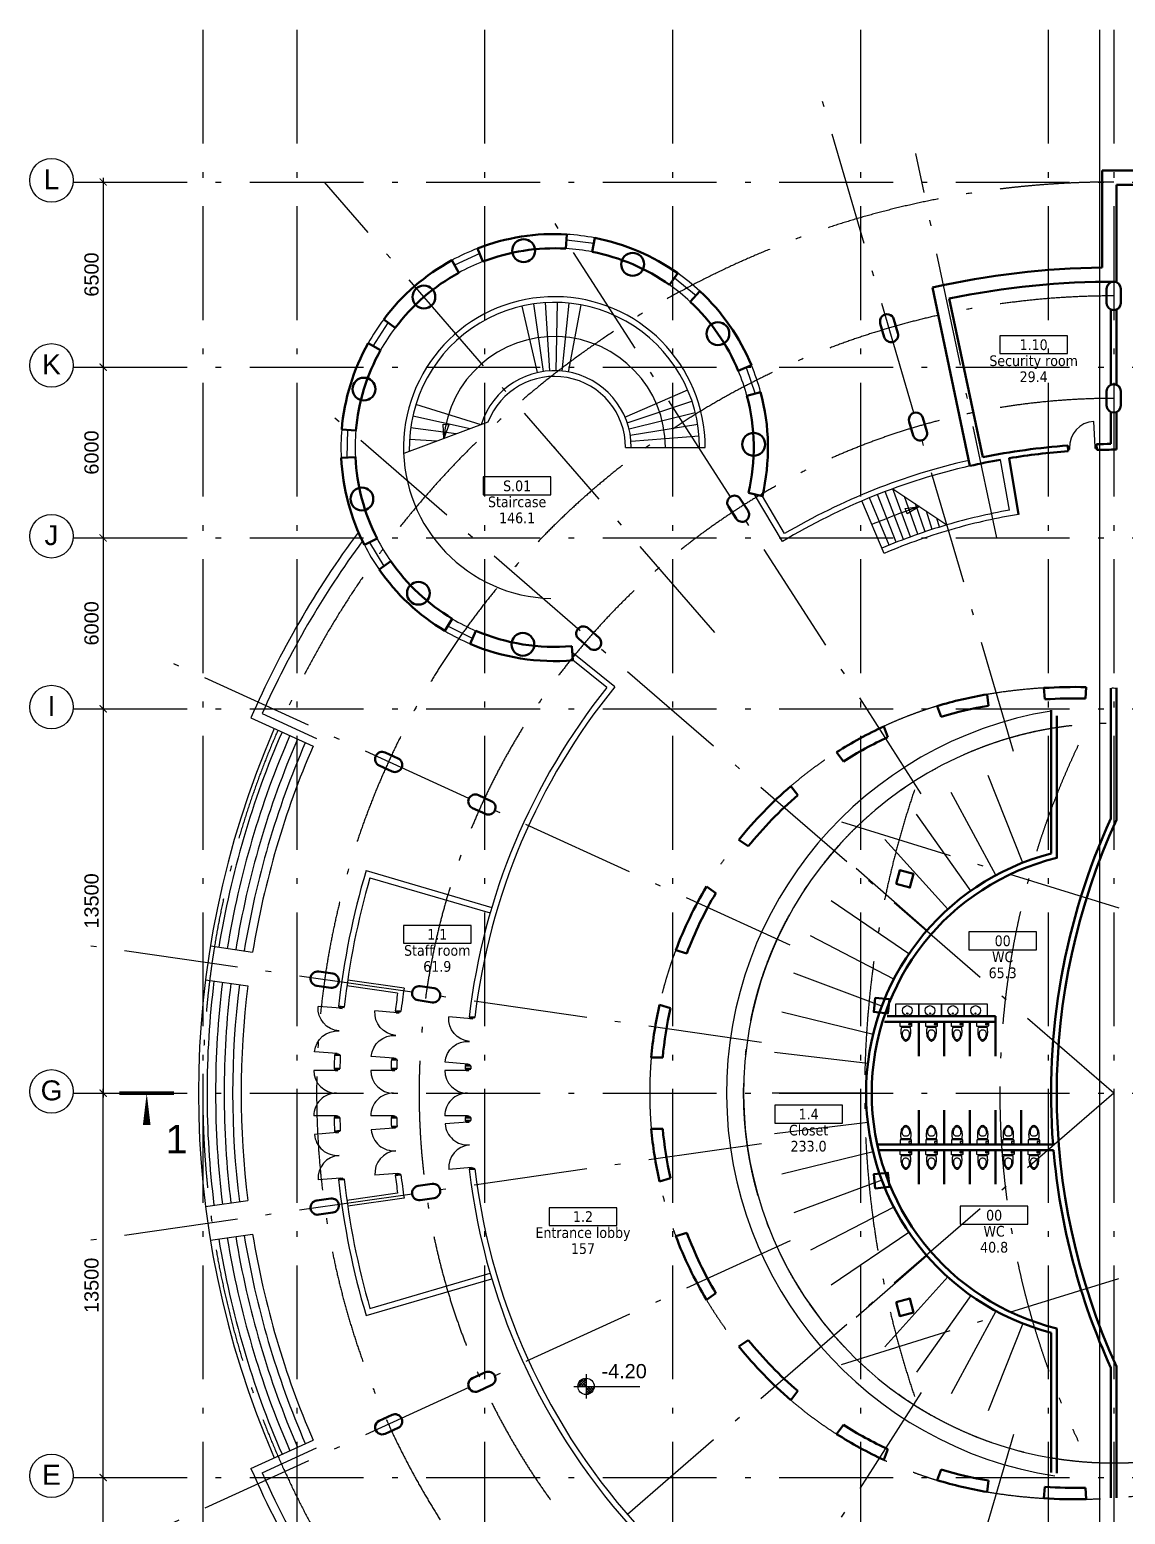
# Model space of a CAD drawing. Header units: millimetres. Extents: x 2558 to 253942, y 1343 to 186042.
# Drawn here: x 2560 to 41048, y 130451 to 182593 of the extents above; entities that cross this region are included whole.
import ezdxf
from ezdxf.enums import TextEntityAlignment as Align

# ---------------------------------------------------------------- set-up
doc = ezdxf.new("R2010")
doc.units = ezdxf.units.MM
doc.linetypes.add('DASHED', pattern=[0.75, 0.5, -0.25])
doc.linetypes.add('OSY', pattern=[6200, 4000, -1000, 200, -1000])
for name, color, linetype in [('AKS-NUM', 3, 'Continuous'), ('axes', 40, 'OSY'), ('DIM', 4, 'Continuous'), ('dim100', 7, 'Continuous'), ('DV', 70, 'Continuous'), ('dwgmodels.com', 250, 'Continuous'), ('F', 4, 'Continuous'), ('P', 3, 'Continuous'), ('R', 7, 'Continuous'), ('T-EXPL pom', 9, 'Continuous'), ('Text', 179, 'Continuous')]:
    doc.layers.add(name, color=color, linetype=linetype)
doc.layers.add('Kolumns', color=5, linetype='Continuous', lineweight=50)
doc.layers.add('ST', color=5, linetype='Continuous', lineweight=50)
doc.layers.add('SN', color=7, linetype='Continuous', plot=False)
doc.styles.add('DIM100', font='arial.ttf')
doc.styles.add('dim200', font='arial.ttf')
doc.styles.add('EXPL', font='tahoma.ttf')
doc.dimstyles.new('DIM200', dxfattribs={"dimtxt": 500, "dimasz": 250, "dimexe": 200, "dimexo": 200, "dimgap": 150, "dimtad": 1, "dimdec": 0, "dimzin": 0, "dimdsep": 46, "dimtxsty": 'dim200', "dimblk": 'ARCHTICK', "dimcen": 100, "dimdle": 150, "dimclrd": 256, "dimclre": 256, "dimclrt": 256, "dimaunit": 1, "dimadec": 4, "dimazin": 0, "dimtfac": 1, "dimtdec": 0, "dimtix": 1, "dimtofl": 0, "dimtmove": 0, "dimatfit": 0, "dimldrblk": 'DOT', "dimfxl": 200, "dimtolj": 1, "dimtzin": 0, "dimarcsym": 0})

# ---------------------------------------------------------------- blocks, each defined once
blk = doc.blocks.new('otmetka')
for p, q in [((-426, 0), (1885, 0)), ((0, 426), (0, -426))]:
    blk.add_line(p, q)
at = {"color": 0}
for p, q in [((-262, 0), (-286, 24)), ((-277, 77), (-76, 278)), ((-172, 0), (-270, 98)), ((-263, 0), (1, 264)), ((-81, 0), (-240, 158)), ((1, 8), (-198, 208)), ((-172, 0), (1, 173)), ((1, 99), (-147, 247)), ((1, 189), (-85, 275)), ((-82, 0), (1, 83)), ((1, -234), (235, 0)), ((1, -144), (145, 0)), ((1, -53), (54, 0)), ((230, -175), (54, 0)), ((264, -119), (145, 0)), ((285, -49), (235, 0)), ((185, -221), (1, -37)), ((131, -257), (1, -128)), ((64, -281), (1, -218)), ((40, -285), (286, -39))]:
    blk.add_line(p, q, dxfattribs=at)
blk.add_circle((0, 0), 288)
blk = doc.blocks.new('W7')
at = {"layer": 'SN'}
for points in [[(196, 198), (362, 198), (368, 243), (372, 277), (374, 291), (375, 312), (376, 324), (376, 358), (374, 397), (370, 433), (360, 483), (349, 518), (332, 556), (317, 582), (306, 598), (289, 619), (270, 638), (251, 654), (240, 661), (225, 667), (212, 669), (202, 670), (188, 669), (176, 666), (156, 657), (134, 639), (112, 616), (90, 588), (72, 559), (53, 516), (44, 486), (36, 449), (30, 406), (27, 366), (27, 330), (28, 306), (30, 279), (34, 249), (37, 224), (40, 198)], [(317, 353), (323, 368), (326, 382), (329, 410), (328, 437), (325, 460), (320, 485), (312, 512), (300, 537), (284, 564), (264, 589), (252, 601), (237, 612), (223, 617), (210, 620), (199, 620), (184, 619), (171, 614), (158, 607), (145, 595), (126, 574), (110, 550), (99, 531), (94, 519), (87, 500), (83, 484), (80, 474), (77, 456), (75, 440), (74, 422), (74, 408), (74, 394), (77, 379), (84, 356), (93, 339), (103, 325), (117, 312), (131, 302), (143, 295), (157, 290), (180, 284), (193, 283), (210, 283), (224, 285), (238, 287), (256, 294), (270, 300), (284, 311), (300, 325), (310, 339)], [(191, 164), (379, 164), (392, 164), (401, 157), (403, 147), (403, 138), (403, 0), (0, 0), (0, 126), (0, 141), (5, 160), (18, 164), (36, 164)]]:
    blk.add_lwpolyline(points, close=True, dxfattribs=at)
blk.add_lwpolyline([(0, 106), (73, 106), (86, 101), (92, 93), (94, 83), (94, 74), (93, 62), (86, 52), (78, 48), (71, 47), (71, 47), (0, 47)], dxfattribs=at)
blk = doc.blocks.new('W1')
at = {"color": 7}
blk.add_lwpolyline([(0, 436.5), (800, 436.5), (800, 0), (0, 0), (0, 0), (0, 436.5)], close=True, dxfattribs=at)
for centre, radius in [((400, 200), 172.5), ((400, 100), 18.1)]:
    blk.add_circle(centre, radius, dxfattribs=at)
blk = doc.blocks.new('nomkom')
blk.add_lwpolyline([(-950, 0), (950, 0), (950, 500), (-950, 500)], close=True)
at = {"style": 'EXPL'}
for tag, height, p in [('NO_LEGEND', 300, (0, 100)), ('ROOM_NAME', 200, (0, -350)), ('AREA', 300, (0, -800))]:
    blk.add_attdef(tag, text='', height=height, dxfattribs=at).set_placement(p, align=Align.CENTER)
blk = doc.blocks.new('_ArchTick')
at = {"color": 0, "linetype": 'ByBlock', "const_width": 0.15}
blk.add_lwpolyline([(-0.5, -0.5), (0.5, 0.5)], dxfattribs=at)
blk = doc.blocks.new('*D392')
at = {"layer": 'Defpoints', "color": 0, "transparency": 16777216}
for p in [(4090, 145243), (5140, 145243), (4090, 131743)]:
    blk.add_point(p, dxfattribs=at)
at = {"layer": 'DIM', "lineweight": -2, "transparency": 16777216}
for p, q in [((4290, 145243), (5340, 145243)), ((5140, 131593), (5140, 145393)), ((4290, 131743), (5340, 131743))]:
    blk.add_line(p, q, dxfattribs=at)
at = {"layer": 'DIM', "lineweight": -2, "transparency": 16777216, "xscale": 250, "yscale": 250, "zscale": 250}
for p, rotation in [((5140, 145243), 90), ((5140, 131743), 270)]:
    blk.add_blockref('_ArchTick', p, dxfattribs=dict(at, rotation=rotation))
at = {"layer": 'DIM', "transparency": 16777216, "insert": (4734, 138493), "char_height": 500, "attachment_point": 5, "rotation": 90, "style": 'dim200'}
blk.add_mtext('\\A1;13500', dxfattribs=at)
blk = doc.blocks.new('_Dot')
at = {"layer": 'P', "color": 0, "lineweight": -2}
blk.add_line((-0.5, 0), (-1, 0), dxfattribs=at)
at = {"layer": 'P', "color": 0, "const_width": 0.5}
blk.add_lwpolyline([(-0.25, 0, 1), (0.25, 0, 1)], format="xyb", close=True, dxfattribs=at)
blk = doc.blocks.new('*D393')
at = {"layer": 'Defpoints', "color": 0, "transparency": 16777216}
for p in [(4090, 158743), (4090, 145243), (5140, 145243)]:
    blk.add_point(p, dxfattribs=at)
at = {"layer": 'DIM', "lineweight": -2, "transparency": 16777216}
for p, q in [((4290, 158743), (5340, 158743)), ((5140, 158893), (5140, 145093)), ((4290, 145243), (5340, 145243))]:
    blk.add_line(p, q, dxfattribs=at)
at = {"layer": 'DIM', "lineweight": -2, "transparency": 16777216, "xscale": 250, "yscale": 250, "zscale": 250}
for p, rotation in [((5140, 158743), 90), ((5140, 145243), 270)]:
    blk.add_blockref('_ArchTick', p, dxfattribs=dict(at, rotation=rotation))
at = {"layer": 'DIM', "transparency": 16777216, "insert": (4734, 151993), "char_height": 500, "attachment_point": 5, "rotation": 90, "style": 'dim200'}
blk.add_mtext('\\A1;13500', dxfattribs=at)
blk = doc.blocks.new('*D395')
at = {"layer": 'Defpoints', "color": 0, "transparency": 16777216}
for p in [(4090, 131743), (5140, 131743), (4090, 125743)]:
    blk.add_point(p, dxfattribs=at)
at = {"layer": 'DIM', "lineweight": -2, "transparency": 16777216}
for p, q in [((4290, 131743), (5340, 131743)), ((5140, 125593), (5140, 131893)), ((4290, 125743), (5340, 125743))]:
    blk.add_line(p, q, dxfattribs=at)
at = {"layer": 'DIM', "lineweight": -2, "transparency": 16777216, "xscale": 250, "yscale": 250, "zscale": 250}
for p, rotation in [((5140, 131743), 90), ((5140, 125743), 270)]:
    blk.add_blockref('_ArchTick', p, dxfattribs=dict(at, rotation=rotation))
at = {"layer": 'DIM', "transparency": 16777216, "insert": (4734, 128743), "char_height": 500, "attachment_point": 5, "rotation": 90, "style": 'dim200'}
blk.add_mtext('\\A1;6000', dxfattribs=at)
blk = doc.blocks.new('*D396')
at = {"layer": 'Defpoints', "color": 0, "transparency": 16777216}
for p in [(4090, 177243), (4090, 170743), (5140, 170743)]:
    blk.add_point(p, dxfattribs=at)
at = {"layer": 'DIM', "lineweight": -2, "transparency": 16777216}
for p, q in [((5140, 177393), (5140, 170593)), ((4290, 177243), (5340, 177243)), ((4290, 170743), (5340, 170743))]:
    blk.add_line(p, q, dxfattribs=at)
at = {"layer": 'DIM', "lineweight": -2, "transparency": 16777216, "xscale": 250, "yscale": 250, "zscale": 250}
for p, rotation in [((5140, 177243), 90), ((5140, 170743), 270)]:
    blk.add_blockref('_ArchTick', p, dxfattribs=dict(at, rotation=rotation))
at = {"layer": 'DIM', "transparency": 16777216, "insert": (4734, 173993), "char_height": 500, "attachment_point": 5, "rotation": 90, "style": 'dim200'}
blk.add_mtext('\\A1;6500', dxfattribs=at)
blk = doc.blocks.new('*D397')
at = {"layer": 'Defpoints', "color": 0, "transparency": 16777216}
for p in [(4090, 170743), (4090, 164743), (5140, 164743)]:
    blk.add_point(p, dxfattribs=at)
at = {"layer": 'DIM', "lineweight": -2, "transparency": 16777216}
for p, q in [((4290, 170743), (5340, 170743)), ((5140, 170893), (5140, 164593)), ((4290, 164743), (5340, 164743))]:
    blk.add_line(p, q, dxfattribs=at)
at = {"layer": 'DIM', "lineweight": -2, "transparency": 16777216, "xscale": 250, "yscale": 250, "zscale": 250}
for p, rotation in [((5140, 170743), 90), ((5140, 164743), 270)]:
    blk.add_blockref('_ArchTick', p, dxfattribs=dict(at, rotation=rotation))
at = {"layer": 'DIM', "transparency": 16777216, "insert": (4734, 167743), "char_height": 500, "attachment_point": 5, "rotation": 90, "style": 'dim200'}
blk.add_mtext('\\A1;6000', dxfattribs=at)
blk = doc.blocks.new('*D398')
at = {"layer": 'Defpoints', "color": 0, "transparency": 16777216}
for p in [(4090, 164743), (4090, 158743), (5140, 158743)]:
    blk.add_point(p, dxfattribs=at)
at = {"layer": 'DIM', "lineweight": -2, "transparency": 16777216}
for p, q in [((5140, 164893), (5140, 158593)), ((4290, 164743), (5340, 164743)), ((4290, 158743), (5340, 158743))]:
    blk.add_line(p, q, dxfattribs=at)
at = {"layer": 'DIM', "lineweight": -2, "transparency": 16777216, "xscale": 250, "yscale": 250, "zscale": 250}
for p, rotation in [((5140, 164743), 90), ((5140, 158743), 270)]:
    blk.add_blockref('_ArchTick', p, dxfattribs=dict(at, rotation=rotation))
at = {"layer": 'DIM', "transparency": 16777216, "insert": (4734, 161743), "char_height": 500, "attachment_point": 5, "rotation": 90, "style": 'dim200'}
blk.add_mtext('\\A1;6000', dxfattribs=at)
blk = doc.blocks.new('88')
at = {"layer": 'DV'}
for p, q in [((0, -50), (800, -50)), ((0, -1650), (800, -1650))]:
    blk.add_line(p, q, dxfattribs=at)
for points in [[(-50, -50), (-50, 0), (50, 0), (50, -50)], [(-50, -1650), (-50, -1700), (50, -1700), (50, -1650)]]:
    blk.add_lwpolyline(points, close=True, dxfattribs=at)
for centre, start, end in [((0, -50), 270, 0), ((0, -1650), 0, 90)]:
    blk.add_arc(centre, 800, start, end, dxfattribs=at)
blk = doc.blocks.new('A$C43583891')
at = {"layer": 'axes'}
for p, q in [((-89872, 34644), (-96774, 58151)), ((-93108, 33166), (-106354, 53776)), ((-86350, 22650), (-114313, 46880)), ((-97720, 27843), (-120006, 38020)), ((-98723, 24429), (-122973, 27916)), ((-86350, 22650), (-114313, -1580)), ((-98723, 20871), (-122973, 17384)), ((-97720, 17457), (-120006, 7280)), ((-93108, 12134), (-106354, -8476)), ((-89872, 10656), (-96774, -12851))]:
    blk.add_line(p, q, dxfattribs=at)
for radius in [28000, 24400]:
    blk.add_arc((-86350, 22650), radius, 90, 270, dxfattribs=at)
at = {"layer": 'Kolumns'}
for points in [[(-86100, 50900, 1), (-86600, 50900), (-86600, 50400, 1), (-86100, 50400)], [(-94069, 49826, 1), (-94549, 49685), (-94408, 49205, 1), (-93928, 49346)], [(-86100, 47300, 1), (-86600, 47300), (-86600, 46800, 1), (-86100, 46800)], [(-93055, 46372, 1), (-93535, 46231), (-93394, 45751, 1), (-92914, 45892)], [(-99887, 43252, -1), (-99466, 43522), (-99196, 43101, -1), (-99617, 42831)], [(-104816, 38981, 1), (-105143, 38603), (-104765, 38276, 1), (-104438, 38654)], [(-111943, 34613, 1), (-112151, 34158), (-111696, 33950, 1), (-111488, 34405)], [(-108669, 33117, 1), (-108876, 32663), (-108421, 32455, 1), (-108214, 32910)], [(-114348, 26423, -1), (-114277, 26918), (-113782, 26847, -1), (-113853, 26352)], [(-110785, 25911, -1), (-110714, 26406), (-110219, 26334, -1), (-110290, 25839)], [(-110785, 19389, 1), (-110714, 18894), (-110219, 18966, 1), (-110290, 19461)], [(-114348, 18877, 1), (-114277, 18382), (-113782, 18453, 1), (-113853, 18948)], [(-108669, 12183, -1), (-108876, 12637), (-108421, 12845, -1), (-108214, 12390)], [(-111943, 10687, -1), (-112151, 11142), (-111696, 11350, -1), (-111488, 10895)], [(-104816, 6319, -1), (-105143, 6697), (-104765, 7024, -1), (-104438, 6646)], [(-107536, 3961, -1), (-107864, 4339), (-107486, 4667, -1), (-107158, 4289)], [(-99887, 2048, 1), (-99466, 1778), (-99196, 2199, 1), (-99617, 2469)], [(-101833, -980, 1), (-101413, -1251), (-101142, -830, 1), (-101563, -560)], [(-93055, -1072, -1), (-93535, -931), (-93394, -451, -1), (-92914, -592)], [(-86100, -2000, -1), (-86600, -2000), (-86600, -1500, -1), (-86100, -1500)], [(-94069, -4526, -1), (-94549, -4385), (-94408, -3905, -1), (-93928, -4046)], [(-86100, -5600, -1), (-86600, -5600), (-86600, -5100, -1), (-86100, -5100)]]:
    blk.add_lwpolyline(points, format="xyb", close=True, dxfattribs=at)
blk = doc.blocks.new('90')
at = {"layer": 'DV'}
blk.add_line((50, 0), (50, -900), dxfattribs=at)
for points in [[(50, 50), (50, -50), (0, -50), (0, 50)], [(1000, 50), (1000, -50), (950, -50), (950, 50)]]:
    blk.add_lwpolyline(points, close=True, dxfattribs=at)
blk.add_arc((50, 0), 900, 270, 0, dxfattribs=at)

msp = doc.modelspace()

# ---------------------------------------------------------------- linework, layer by layer
at = {"layer": 'AKS-NUM'}
for centre in [(3326.1, 177303), (3326.1, 170803), (3326.1, 164803), (3326.1, 158803), (3326.1, 145303), (3326.1, 131803)]:
    msp.add_circle(centre, 765.9, dxfattribs=at)
at = {"layer": 'axes'}
for p, q in [((8639.6, 182593.4), (8639.6, 98893.4)), ((11939.6, 182593.4), (11939.6, 98893.4)), ((18539.6, 182593.4), (18539.6, 98893.4)), ((25139.6, 182593.4), (25139.6, 98893.4)), ((31739.6, 182593.4), (31739.6, 98893.4)), ((38339.6, 182593.4), (38339.6, 98893.4)), ((40639.6, 182593.4), (40639.6, 98893.4)), ((36532.8, 164743.4), (33689.6, 178243.4)), ((4089.6, 177243.4), (113998.8, 177243.4)), ((26625.6, 161416.4), (12911.5, 177243.4)), ((4089.6, 170743.4), (113998.8, 170743.4)), ((4089.6, 164743.4), (113998.8, 164743.4)), ((4089.6, 158743.4), (113998.8, 158743.4)), ((31073.3, 154768.9), (61839.6, 145243.4)), ((4089.6, 145243.4), (113998.8, 145243.4)), ((31073.3, 135717.9), (61839.6, 145243.4)), ((4089.6, 131743.4), (113998.8, 131743.4))]:
    msp.add_line(p, q, dxfattribs=at)
msp.add_lwpolyline([(55639.6, 156693.7, -0.085567), (45644.7, 158416.8, 0.1275351), (36193, 159248.2, 0.8463785), (36193, 131238.7, 0.1275351), (45644.7, 132070, -0.085567), (55639.6, 133793.1, 0.0760907)], format="xyb", dxfattribs=at)
msp.add_circle((40639.6, 145243.4), 13000, dxfattribs=at)
for centre, radius, start, end in [((40639.6, 145243.4), 32000, 90, 270), ((65139.6, 145243.4), 28499.8, 154.60656, 205.39344), ((65139.6, 145243.4), 33249.8, 161.31568, 198.68432)]:
    msp.add_arc(centre, radius, start, end, dxfattribs=at)
at = {"layer": 'dim100'}
msp.add_point((20993.8, 167915.9), dxfattribs=at)
msp.add_point((20993.8, 167915.9), dxfattribs=at)
at = {"layer": 'dwgmodels.com', "color": 5}
msp.add_lwpolyline([(36975.9, 165718.2), (36658.8, 167490)], dxfattribs=at)
for radius, start, end in [(20800, 100.14511, 106.3538), (20600, 99.35607, 105.68099)]:
    msp.add_arc((40639.6, 145243.4), radius, start, end, dxfattribs=at)
at = {"layer": 'F'}
for p, q in [((22378.8, 175083.4), (21413, 175204)), ((18368.3, 174727.5), (17485.5, 174317.7)), ((25213, 173873.3), (25968, 173259)), ((14625.2, 171484.1), (15156.5, 172299.6)), ((27729.5, 170730.4), (28044.1, 169809.3)), ((13720.3, 168538.2), (13702.1, 167565)), ((29008, 164620.3), (28026.7, 166271.5)), ((29077.7, 164894.4), (28296.9, 166208.3)), ((14496.6, 164587.5), (14997.2, 163752.7)), ((18116.3, 161206.8), (17249.3, 161649.3)), ((23115.3, 159514.3), (21620.6, 160720.6)), ((22834.1, 159484.3), (21644.7, 160444.2)), ((14377.9, 153058.8), (18791.4, 151762.9)), ((14513.4, 152810.5), (18735, 151571)), ((15710.6, 148928.7), (13730.7, 149213.3)), ((15484.1, 148759.2), (13702.3, 149015.4)), ((15484.1, 141727.6), (13702.3, 141471.4)), ((15710.6, 141558.1), (13730.7, 141273.5)), ((14377.9, 137428), (18791.4, 138724)), ((14513.4, 137676.3), (18735, 138915.9))]:
    msp.add_line(p, q, dxfattribs=at)
for centre, radius, start, end in [((20993.8, 167915.9), 7500, 79.06346, 86.70857), ((20993.8, 167915.9), 7500, 111.07884, 118.72395), ((20993.8, 167915.9), 7000, 79.06346, 86.70857), ((20993.8, 167915.9), 7000, 111.07884, 118.72395), ((20993.8, 167915.9), 7500, 47.04807, 54.69318), ((20993.8, 167915.9), 7000, 47.04807, 54.69318), ((20993.8, 167915.9), 7500, 143.09423, 150.73934), ((20993.8, 167915.9), 7000, 143.09423, 150.73934), ((20993.8, 167915.9), 7000, 15.03269, 22.67779), ((20993.8, 167915.9), 7500, 15.03269, 22.67779), ((20993.8, 167915.9), 7500, 175.10962, 182.75472), ((20993.8, 167915.9), 7000, 175.10962, 182.75472), ((40639.6, 145243.4), 22800, 102.89827, 120.47102), ((40639.6, 145243.4), 22600, 102.90717, 120.97584), ((20993.8, 167915.9), 7500, 207.125, 214.77011), ((20993.8, 167915.9), 7000, 207.125, 214.77011), ((20993.8, 167915.9), 7000, 239.14039, 246.78549), ((20993.8, 167915.9), 7500, 239.14039, 246.78549), ((40639.6, 145243.4), 22800, 141.34716, 173.27352), ((40639.6, 145243.4), 22600, 140.84234, 173.25461), ((40639.6, 145243.4), 27400, 163.42725, 173.63234), ((40639.6, 145243.4), 27200, 163.84701, 173.61926), ((40639.6, 145243.4), 25400, 172.04376, 173.49231), ((40639.6, 145243.4), 25200, 171.59082, 173.47708), ((40639.6, 145243.4), 27400, 177.18776, 178.22229), ((40639.6, 145243.4), 27200, 177.20083, 178.20922), ((40639.6, 145243.4), 25400, 177.32778, 178.08226), ((40639.6, 145243.4), 25200, 177.34301, 178.06704), ((40639.6, 145243.4), 22800, 177.54657, 177.86348), ((40639.6, 145243.4), 22600, 177.56548, 177.84456), ((40639.6, 145243.4), 27400, 181.77771, 182.81224), ((40639.6, 145243.4), 27200, 181.79078, 182.79917), ((40639.6, 145243.4), 25400, 181.91774, 182.67222), ((40639.6, 145243.4), 25200, 181.93296, 182.65699), ((40639.6, 145243.4), 22800, 182.13652, 182.45343), ((40639.6, 145243.4), 22600, 182.15544, 182.43452), ((40639.6, 145243.4), 25400, 186.50769, 187.95624), ((40639.6, 145243.4), 25200, 186.52292, 188.40918), ((40639.6, 145243.4), 22800, 186.72648, 224.21402), ((40639.6, 145243.4), 22600, 186.74539, 224.21835), ((40639.6, 145243.4), 27400, 186.36766, 196.57275), ((40639.6, 145243.4), 27200, 186.38074, 196.15299)]:
    msp.add_arc(centre, radius, start, end, dxfattribs=at)
at = {"layer": 'Kolumns'}
for p, q in [((36238.9, 158850.3), (36193.8, 159248.3)), ((38226.2, 159075.8), (38181, 159473.8)), ((39649.2, 159104.9), (39673.3, 159504.5)), ((34577.6, 158462.4), (34434.9, 158837.2)), ((32708.4, 157750.9), (32565.7, 158125.7)), ((31145.7, 156895.4), (30906.8, 157217.5)), ((29539.1, 155704.3), (29300.2, 156026.4)), ((27803.7, 153914), (27474.3, 154142.7)), ((26663.1, 152271.1), (26333.7, 152499.8)), ((25640.1, 150146.7), (25255.9, 150261.6)), ((25066.8, 148230.6), (24682.6, 148345.5)), ((24796.4, 146493.4), (24394.8, 146493.4)), ((24796.4, 143993.4), (24394.8, 143993.4)), ((25066.8, 142256.2), (24682.6, 142141.3)), ((25640.1, 140340.1), (25255.9, 140225.2)), ((26663.1, 138215.7), (26333.7, 137987)), ((27803.7, 136572.8), (27474.3, 136344.1)), ((29539.1, 134782.5), (29300.2, 134460.4)), ((31145.7, 133591.4), (30906.8, 133269.3)), ((32708.4, 132735.9), (32565.7, 132361.2)), ((34577.6, 132024.4), (34434.9, 131649.6)), ((36238.9, 131636.5), (36193.8, 131238.5)), ((38226.2, 131411), (38181, 131013)), ((39649.2, 131381.9), (39673.3, 130982.3))]:
    msp.add_line(p, q, dxfattribs=at)
for points in [[(38181, 159473.8, -0.0197486), (39673.3, 159504.5)], [(38226.2, 159075.8, -0.0192388), (39649.2, 159104.9)], [(25255.9, 150261.6, -0.0438197), (26333.7, 152499.8)], [(24394.8, 146493.4, -0.0330354), (24682.6, 148345.5)], [(24394.8, 143993.4, 0.0330354), (24682.6, 142141.3)], [(25255.9, 140225.2, 0.0438197), (26333.7, 137987)], [(38226.2, 131411, 0.0192388), (39649.2, 131381.9)], [(38181, 131013, 0.0197486), (39673.3, 130982.3)]]:
    msp.add_lwpolyline(points, format="xyb", dxfattribs=at)
for centre in [(19911.6, 174831.7), (23742.6, 174353.6), (16409.8, 173206.1), (26737.5, 171917.2), (14302.4, 169971.3), (27992.9, 168030.3), (14230.4, 166111.3), (16215.8, 162800.1), (19884.5, 161004.3)]:
    msp.add_circle(centre, 400, dxfattribs=at)
for centre, radius, start, end in [((38539.6, 145243.4), 14200, 99.51228, 106.80215), ((39315.6, 140606), 18901.8, 99.50658, 99.50909), ((38539.6, 145243.4), 13800, 99.59695, 106.68484), ((38539.6, 145243.4), 14200, 114.87866, 122.51512), ((38539.6, 145243.4), 13800, 114.99587, 122.39783), ((38539.6, 145243.4), 14200, 130.59164, 141.19209), ((38539.6, 145243.4), 13800, 130.70885, 141.0748), ((38539.6, 145243.4), 13800, 149.38583, 159.18764), ((38539.6, 145243.4), 13800, 167.49866, 174.80304), ((38539.6, 145243.4), 13800, 185.19696, 192.50134), ((38539.6, 145243.4), 13800, 200.81236, 210.61417), ((38539.6, 145243.4), 14200, 218.80791, 229.40836), ((38539.6, 145243.4), 13800, 218.9252, 229.29115), ((38539.6, 145243.4), 13800, 237.60217, 245.00413), ((38539.6, 145243.4), 14200, 237.48488, 245.12134), ((38539.6, 145243.4), 13800, 253.31516, 260.40305), ((38539.6, 145243.4), 14200, 253.19785, 260.48772), ((39315.6, 149880.8), 18901.8, 260.49091, 260.49342)]:
    msp.add_arc(centre, radius, start, end, dxfattribs=at)
at = {"layer": 'P'}
for p, q in [((20394.6, 170548.6), (19862, 172888.7)), ((20611.1, 170588.6), (20271, 172964.4)), ((20830.2, 170610.9), (20684.7, 173006.5)), ((21050.3, 170615.3), (21100.6, 173014.8)), ((21270.1, 170601.7), (21515.7, 172989.1)), ((21488, 170570.3), (21927.3, 172929.7)), ((23472.3, 168986.8), (25675.5, 169938.8)), ((23551.4, 168781.3), (25824.7, 169550.6)), ((18034.2, 168574.9), (16015.7, 169024.4)), ((18414.9, 168715.5), (16122.6, 169426.3)), ((23613.4, 168570), (25941.9, 169151.5)), ((18657.3, 168805), (15697.7, 167712.2)), ((17542.8, 168393.5), (15942, 168615.1)), ((23658, 168354.4), (26026.1, 168744.2)), ((16874.2, 168146.6), (15901.8, 168201.1)), ((23493.8, 167915.9), (26293.8, 167915.9)), ((23684.8, 168135.9), (26076.9, 168331.4)), ((33250.4, 164686.6), (32610.9, 166369.2)), ((33503, 164780.8), (32885.4, 166471.5)), ((32885.4, 166471.5), (34783, 165201.9)), ((32578.5, 164200.7), (31795.9, 166041.2)), ((32749, 164488.6), (32066.2, 166154.1)), ((32999.1, 164589.2), (32337.9, 166263.4)), ((33756.8, 164871.6), (33290.9, 166200.2)), ((34011.7, 164959.1), (33682.6, 165938.1)), ((34267.8, 165043.4), (34061.4, 165684.7)), ((34524.9, 165124.3), (34428, 165439.4)), ((10725.8, 158574.8), (12640.1, 157700.5)), ((10332, 158424.8), (12515.5, 157427.7)), ((37444.5, 153335.5), (36232.6, 156404.8)), ((36502.8, 152896.9), (34933.7, 155800)), ((35620.1, 152349.3), (33716.1, 155044.7)), ((34808.9, 151700.4), (32597.2, 154149.6)), ((34080.9, 150959.4), (31593, 153127.5)), ((33446.3, 150136.9), (30717.8, 151993)), ((32914.4, 149244.6), (29984.1, 150762.3)), ((8907.8, 150411.9), (10392.8, 150198.4)), ((8737, 149224.1), (10222, 149010.6)), ((32492.5, 148295.3), (29402.2, 149453)), ((32186.8, 147302.5), (28980.6, 148083.6)), ((32001.7, 146280.4), (28725.2, 146673.7)), ((31939.6, 145243.4), (28639.6, 145243.4)), ((32001.7, 144206.5), (28725.2, 143813.1)), ((32186.8, 143184.3), (28980.6, 142403.2)), ((32492.5, 142191.5), (29402.2, 141033.8)), ((8737, 141262.7), (10222, 141476.2)), ((32914.4, 141242.2), (29984.1, 139724.5)), ((8907.8, 140074.9), (10392.8, 140288.4)), ((33446.3, 140349.9), (30717.8, 138493.8)), ((34080.9, 139527.4), (31593, 137359.3)), ((34808.9, 138786.4), (32597.2, 136337.2)), ((35620.1, 138137.5), (33716.1, 135442.2)), ((36502.8, 137589.9), (34933.7, 134686.8)), ((37444.5, 137151.4), (36232.6, 134082)), ((10332, 132062), (12515.5, 133059.2)), ((10725.8, 131912), (12640.1, 132786.3))]:
    msp.add_line(p, q, dxfattribs=at)
for points in [[(17106.7, 168232.5), (17082.6, 168741.8), (17280.4, 168711.9), (17106.7, 168232.5)], [(33822.2, 165844.7), (33382.1, 165587.2), (33316.9, 165776.3), (33822.2, 165844.7)]]:
    msp.add_lwpolyline(points, close=True, dxfattribs=at)
for centre, radius, start, end in [((20993.8, 167915.9), 5300, 0, 268.63372), ((20993.8, 167915.9), 5100, 0, 181.46773), ((20993.8, 167915.9), 3900, 0, 175.34388), ((20993.8, 167915.9), 2700, 0, 162.77282), ((20993.8, 167915.9), 2500, 0, 159.16716), ((40639.6, 145243.4), 21700, 108.31049, 113.03643), ((40639.6, 145243.4), 33050, 143.40141, 156.49477), ((40639.6, 145243.4), 20800, 106.3538, 113.03643), ((40639.6, 145243.4), 20600, 105.68099, 113.03643), ((40639.6, 145243.4), 32750, 143.69012, 155.9794), ((40639.6, 145243.4), 13600, 99.31185, 261.27079), ((40639.6, 145243.4), 32150, 156.52389, 203.47611), ((40639.6, 145243.4), 13000, 99.74573, 260.89085), ((40639.6, 145243.4), 31850, 156.53396, 170.73876), ((40639.6, 145243.4), 31550, 156.54423, 170.7285), ((40639.6, 145243.4), 31250, 156.55469, 170.71804), ((40639.6, 145243.4), 30950, 156.56536, 170.70737), ((40639.6, 145243.4), 30650, 156.57623, 170.6965), ((40639.6, 145243.4), 31850, 172.8976, 187.1024), ((40639.6, 145243.4), 31550, 172.90787, 187.09213), ((40639.6, 145243.4), 31250, 172.91833, 187.08167), ((40639.6, 145243.4), 30950, 172.92899, 187.07101), ((40639.6, 145243.4), 30650, 172.93987, 187.06013), ((40639.6, 145243.4), 30650, 189.3035, 203.42377), ((40639.6, 145243.4), 31850, 189.26124, 203.46604), ((40639.6, 145243.4), 31550, 189.2715, 203.45577), ((40639.6, 145243.4), 31250, 189.28196, 203.44531), ((40639.6, 145243.4), 30950, 189.29263, 203.43464), ((40639.6, 145243.4), 33050, 203.50523, 218.42739), ((40639.6, 145243.4), 32750, 204.0206, 218.83452)]:
    msp.add_arc(centre, radius, start, end, dxfattribs=at)
at = {"layer": 'R', "color": 7, "linetype": 'DASHED'}
msp.add_line((40139.6, 182593.4), (40139.6, 109343.4), dxfattribs=at)
at = {"layer": 'R', "const_width": 133.9}
msp.add_lwpolyline([(5711.7, 145243.4), (7630.5, 145243.4)], dxfattribs=at)
at = {"layer": 'R'}
msp.add_lwpolyline([(6671.1, 144127.8, 267.7, 0, 0), (6671.1, 145243.4, 0, 0, 0)], format="xyseb", dxfattribs=at)
at = {"layer": 'ST'}
for p, q in [((45539.6, 177643.4), (40239.6, 177643.4)), ((40239.6, 177643.4), (40239.6, 174240.6)), ((45339.6, 177143.4), (40739.6, 177143.4)), ((40739.6, 177143.4), (40739.6, 173743.2)), ((21424.4, 175403.5), (21395.7, 174904.3)), ((22416.7, 175279.7), (22321.9, 174788.8)), ((18296.4, 174914), (18476.3, 174447.5)), ((17389.4, 174493), (17629.7, 174054.5)), ((25328.5, 174036.4), (25039.5, 173628.4)), ((26104.2, 173405.3), (25763.5, 173039.4)), ((35591.4, 167272.4), (34272.3, 173535.8)), ((36038.8, 167574.4), (34864.1, 173152.1)), ((40539.6, 170122.5), (40539.6, 172764.3)), ((40739.6, 170122.5), (40739.6, 172764.3)), ((14996.6, 172419.6), (15396.5, 172119.4)), ((14450.8, 171581.8), (14887, 171337.4)), ((27914, 170807.5), (27452.6, 170614.7)), ((28237.2, 169861.2), (27754.3, 169731.5)), ((40539.6, 169143.4), (40539.6, 168043.2)), ((40739.6, 169143.4), (40739.6, 167843.2)), ((13521.1, 168555.3), (14019.3, 168512.6)), ((39032.9, 167986.7), (39042.6, 167786.9)), ((40031.7, 168035.3), (40041.4, 167835.5)), ((13502.5, 167555.4), (14001.9, 167579.5)), ((37290.7, 165569.4), (36965.6, 167542.8)), ((28296.9, 166208.3), (27810, 166322.2)), ((14318.7, 164496.4), (14763.7, 164724.4)), ((14833, 163638.8), (15243.7, 163923.9)), ((17146.8, 161477.7), (17403.3, 161906.9)), ((18037.5, 161023.1), (18234.6, 161482.6)), ((21644.7, 160444.2), (21601.3, 160942.3)), ((40539.6, 154888.6), (40539.6, 159461.5)), ((40739.6, 154845), (40739.6, 159461.5)), ((38439.1, 158693.4), (38439.1, 153660.5)), ((38639.6, 158493.4), (38639.6, 153493.4)), ((13608.1, 148266.3), (13408.7, 148282.3)), ((15602.8, 148106.1), (15402.3, 148122.2)), ((18196.1, 147897.9), (17996.6, 147914)), ((36489.6, 147743.4), (32589.6, 147743.4)), ((36489.6, 147943.4), (32676.9, 147943.4)), ((33789.6, 146543.4), (33789.6, 147743.4)), ((34689.6, 146543.4), (34689.6, 147743.4)), ((35589.6, 146543.4), (35589.6, 147743.4)), ((36489.6, 146543.4), (36489.6, 147943.4)), ((13472.1, 146571.7), (13272.6, 146587.7)), ((13452.9, 146093.4), (13252.8, 146093.4)), ((15454, 146093.4), (15253.9, 146093.4)), ((15466.7, 146411.6), (15267.3, 146427.6)), ((18055.6, 146093.4), (17855.5, 146093.4)), ((18060, 146203.4), (17860.5, 146219.4)), ((33789.6, 144643.4), (33789.6, 143443.4)), ((34689.6, 144643.4), (34689.6, 143443.4)), ((35589.6, 144643.4), (35589.6, 143443.4)), ((36489.6, 144643.4), (36489.6, 143443.4)), ((37389.6, 144643.4), (37389.6, 143443.4)), ((13452.9, 144393.4), (13252.8, 144393.4)), ((13472.1, 143915.1), (13272.6, 143899.1)), ((15452.9, 144393.4), (15252.8, 144393.4)), ((15466.7, 144075.2), (15267.3, 144059.2)), ((18055.6, 144393.4), (17855.5, 144393.4)), ((18060, 144283.4), (17860.5, 144267.4)), ((38509.6, 143443.4), (32343.8, 143443.4)), ((38526, 143243.4), (32405, 143243.4)), ((33789.6, 142043.4), (33789.6, 143243.4)), ((34689.6, 142043.4), (34689.6, 143243.4)), ((35589.6, 142043.4), (35589.6, 143243.4)), ((36489.6, 142043.4), (36489.6, 143243.4)), ((37389.6, 142043.4), (37389.6, 143243.4)), ((15602.8, 142380.7), (15402.3, 142364.6)), ((18196.1, 142588.9), (17996.6, 142572.8)), ((13608.1, 142220.5), (13408.7, 142204.5)), ((38439.1, 131924), (38439.1, 136826.3)), ((38639.1, 131892.5), (38639.1, 136982.2)), ((40539.6, 131025.4), (40539.6, 135598.2)), ((40739.6, 131025.4), (40739.6, 135641.8))]:
    msp.add_line(p, q, dxfattribs=at)
at = {"layer": 'ST', "linetype": 'Continuous'}
for points in [[(32995.9, 152589.1), (33479.4, 152461.7), (33606.9, 152945.1), (33123.4, 153072.6)], [(32264.1, 148591.4), (32761.4, 148539.3), (32709.4, 148042), (32212.1, 148094.1)], [(32264.1, 141895.4), (32761.4, 141947.5), (32709.4, 142444.8), (32212.1, 142392.7)], [(32995.9, 137897.7), (33479.4, 138025.1), (33606.9, 137541.7), (33123.4, 137414.2)]]:
    msp.add_lwpolyline(points, close=True, dxfattribs=at)
at = {"layer": 'ST'}
for centre, radius, start, end in [((20993.8, 167915.9), 7500, 86.70857, 111.07884), ((20993.8, 167915.9), 7500, 54.69318, 79.06346), ((20993.8, 167915.9), 7000, 86.70857, 111.07884), ((20993.8, 167915.9), 7000, 54.69318, 79.06346), ((20993.8, 167915.9), 7500, 118.72395, 143.09423), ((40639.6, 145243.4), 29000, 90.79031, 102.68334), ((20993.8, 167915.9), 7000, 118.72395, 143.09423), ((40639.6, 145243.4), 28500, 89.79896, 101.69199), ((20993.8, 167915.9), 7500, 22.67779, 47.04807), ((20993.8, 167915.9), 7000, 22.67779, 47.04807), ((20993.8, 167915.9), 7500, 150.73934, 175.10962), ((20993.8, 167915.9), 7000, 150.73934, 175.10962), ((20993.8, 167915.9), 7000, 346.83986, 15.03269), ((20993.8, 167915.9), 7500, 346.83986, 15.03269), ((40639.6, 145243.4), 22800, 94.04104, 101.64174), ((40639.6, 145243.4), 22800, 90.2513, 91.52786), ((20993.8, 167915.9), 7500, 182.75472, 207.125), ((20993.8, 167915.9), 7000, 182.75472, 207.125), ((40639.6, 145243.4), 22600, 100.14511, 102.90717), ((40639.6, 145243.4), 22600, 94.05216, 99.35607), ((40639.6, 145243.4), 22600, 89.74648, 91.51674), ((20993.8, 167915.9), 7000, 214.77011, 239.14039), ((20993.8, 167915.9), 7500, 214.77011, 239.14039), ((20993.8, 167915.9), 7000, 246.78549, 274.97833), ((20993.8, 167915.9), 7500, 246.78549, 274.97833), ((61639.6, 145243.4), 23200, 155.43397, 184.44983), ((61639.6, 145243.4), 23000, 155.32572, 204.67428), ((40639.6, 145243.4), 8700, 104.65162, 255.34838), ((40639.6, 145243.4), 8500, 103.61304, 256.38696), ((61639.6, 145243.4), 23200, 184.94543, 204.56603)]:
    msp.add_arc(centre, radius, start, end, dxfattribs=at)

# ---------------------------------------------------------------- block references
at = {"layer": 'axes'}
msp.add_blockref('A$C43583891', (126989.6, 122593.4), dxfattribs=at)
at = {"layer": 'DV'}
for name, p, rotation in [('90', (40036.3, 167940.9), 182.784449065803), ('88', (13339.6, 144393.4), 180), ('88', (15339.6, 144393.4), 180), ('88', (17939.6, 144393.4), 180), ('88', (15488.8, 142371.5), 184.5899535429411), ('88', (18080.5, 142579.6), 184.5899535429411), ('88', (13495.2, 142211.5), 184.5899535429411)]:
    msp.add_blockref(name, p, dxfattribs=dict(at, rotation=rotation))
at = {"layer": 'DV', "xscale": -1, "rotation": 355.4100464570966}
for p in [(13495.2, 148275.3), (15488.8, 148115.3), (18080.5, 147907.2)]:
    msp.add_blockref('88', p, dxfattribs=at)
at = {"layer": 'SN'}
for p in [(32989.6, 147943.4), (33789.6, 147943.4), (34589.6, 147943.4), (35389.6, 147943.4)]:
    msp.add_blockref('W1', p, dxfattribs=at)
at = {"layer": 'SN', "rotation": 179.9999999733196}
for p in [(33539.6, 147743.4), (34439.6, 147743.4), (35339.6, 147743.4), (36239.6, 147743.4), (33539.6, 143243.4), (34439.6, 143243.4), (35339.6, 143243.4), (36239.6, 143243.4), (37139.6, 143243.4), (38039.6, 143243.4)]:
    msp.add_blockref('W7', p, dxfattribs=at)
at = {"layer": 'SN', "xscale": -1, "rotation": 2.668041787501352e-08}
for p in [(33539.6, 143443.4), (34439.6, 143443.4), (35339.6, 143443.4), (36239.6, 143443.4), (37139.6, 143443.4), (38039.6, 143443.4)]:
    msp.add_blockref('W7', p, dxfattribs=at)
at = {"layer": 'T-EXPL pom'}
ref = msp.add_blockref('nomkom', (37827.1, 171217.5), dxfattribs=dict(at, xscale=1.25, yscale=1.25, zscale=1.25))
ref.add_attrib('ПЛОЩАДЬ', '29.4', dxfattribs={"layer": '0', "height": 375, "style": 'EXPL'}).set_placement((37827.1, 170217.5), align=Align.CENTER)
ref.add_attrib('НОМЕР_ПО_ЭКСПЛИКАЦИИ', '1.10', dxfattribs={"layer": '0', "height": 375, "style": 'EXPL'}).set_placement((37827.1, 171342.5), align=Align.CENTER)
ref.add_attrib('НАИМЕНОВАНИЕ_ПОМЕЩЕНИЯ', 'Security room', dxfattribs={"layer": '0', "height": 375, "style": 'EXPL'}).set_placement((37827.1, 170780), align=Align.CENTER)
ref = msp.add_blockref('nomkom', (19683.2, 166260.4), dxfattribs=dict(at, xscale=1.25, yscale=1.25, zscale=1.25))
ref.add_attrib('ПЛОЩАДЬ', '146.1', dxfattribs={"layer": '0', "height": 375, "style": 'EXPL'}).set_placement((19683.2, 165260.4), align=Align.CENTER)
ref.add_attrib('НОМЕР_ПО_ЭКСПЛИКАЦИИ', 'S.01', dxfattribs={"layer": '0', "height": 375, "style": 'EXPL'}).set_placement((19683.2, 166385.4), align=Align.CENTER)
ref.add_attrib('НАИМЕНОВАНИЕ_ПОМЕЩЕНИЯ', 'Staircase', dxfattribs={"layer": '0', "height": 375, "style": 'EXPL'}).set_placement((19683.2, 165822.9), align=Align.CENTER)
ref = msp.add_blockref('nomkom', (16877.6, 150506.8), dxfattribs=dict(at, xscale=1.25, yscale=1.25, zscale=1.25))
ref.add_attrib('ПЛОЩАДЬ', '61.9', dxfattribs={"layer": '0', "height": 375, "style": 'EXPL'}).set_placement((16877.6, 149506.8), align=Align.CENTER)
ref.add_attrib('НОМЕР_ПО_ЭКСПЛИКАЦИИ', '1.1', dxfattribs={"layer": '0', "height": 375, "style": 'EXPL'}).set_placement((16877.6, 150631.8), align=Align.CENTER)
ref.add_attrib('НАИМЕНОВАНИЕ_ПОМЕЩЕНИЯ', 'Staff room', dxfattribs={"layer": '0', "height": 375, "style": 'EXPL'}).set_placement((16877.6, 150069.3), align=Align.CENTER)
ref = msp.add_blockref('nomkom', (36739.6, 150280.9), dxfattribs=dict(at, xscale=1.25, yscale=1.25, zscale=1.25))
ref.add_attrib('ПЛОЩАДЬ', '65.3', dxfattribs={"layer": '0', "height": 375, "style": 'EXPL'}).set_placement((36739.6, 149280.9), align=Align.CENTER)
ref.add_attrib('НОМЕР_ПО_ЭКСПЛИКАЦИИ', '00', dxfattribs={"layer": '0', "height": 375, "style": 'EXPL'}).set_placement((36739.6, 150405.9), align=Align.CENTER)
ref.add_attrib('НАИМЕНОВАНИЕ_ПОМЕЩЕНИЯ', 'WC', dxfattribs={"layer": '0', "height": 375, "style": 'EXPL'}).set_placement((36739.6, 149843.4), align=Align.CENTER)
ref = msp.add_blockref('nomkom', (29921.8, 144193.4), dxfattribs=dict(at, xscale=1.25, yscale=1.25, zscale=1.25))
ref.add_attrib('ПЛОЩАДЬ', '233.0', dxfattribs={"layer": '0', "height": 375, "style": 'EXPL'}).set_placement((29921.8, 143193.4), align=Align.CENTER)
ref.add_attrib('НОМЕР_ПО_ЭКСПЛИКАЦИИ', '1.4', dxfattribs={"layer": '0', "height": 375, "style": 'EXPL'}).set_placement((29921.8, 144318.4), align=Align.CENTER)
ref.add_attrib('НАИМЕНОВАНИЕ_ПОМЕЩЕНИЯ', 'Closet', dxfattribs={"layer": '0', "height": 375, "style": 'EXPL'}).set_placement((29921.8, 143755.9), align=Align.CENTER)
ref = msp.add_blockref('nomkom', (21996.4, 140595.1), dxfattribs=dict(at, xscale=1.25, yscale=1.25, zscale=1.25))
ref.add_attrib('ПЛОЩАДЬ', '157', dxfattribs={"layer": '0', "height": 375, "style": 'EXPL'}).set_placement((21996.4, 139595.1), align=Align.CENTER)
ref.add_attrib('НОМЕР_ПО_ЭКСПЛИКАЦИИ', '1.2', dxfattribs={"layer": '0', "height": 375, "style": 'EXPL'}).set_placement((21996.4, 140720.1), align=Align.CENTER)
ref.add_attrib('НАИМЕНОВАНИЕ_ПОМЕЩЕНИЯ', 'Entrance lobby', dxfattribs={"layer": '0', "height": 375, "style": 'EXPL'}).set_placement((21996.4, 140157.6), align=Align.CENTER)
ref = msp.add_blockref('nomkom', (36439.6, 140643.4), dxfattribs=dict(at, xscale=1.25, yscale=1.25, zscale=1.25))
ref.add_attrib('ПЛОЩАДЬ', '40.8', dxfattribs={"layer": '0', "height": 375, "style": 'EXPL'}).set_placement((36439.6, 139643.4), align=Align.CENTER)
ref.add_attrib('НОМЕР_ПО_ЭКСПЛИКАЦИИ', '00', dxfattribs={"layer": '0', "height": 375, "style": 'EXPL'}).set_placement((36439.6, 140768.4), align=Align.CENTER)
ref.add_attrib('НАИМЕНОВАНИЕ_ПОМЕЩЕНИЯ', 'WC', dxfattribs={"layer": '0', "height": 375, "style": 'EXPL'}).set_placement((36439.6, 140205.9), align=Align.CENTER)
at = {"layer": 'Text', "lineweight": 0}
msp.add_blockref('otmetka', (22104.6, 134943.4), dxfattribs=at)

# ---------------------------------------------------------------- texts
at = {"layer": 'AKS-NUM', "style": 'DIM100'}
for s, p in [('L', (3326.3, 176990.3)), ('K', (3326.3, 170490.3)), ('J', (3326.3, 164490.3)), ('I', (3326.3, 158490.3)), ('G', (3326.3, 144990.3)), ('E', (3326.3, 131490.3))]:
    msp.add_text(s, height=700, rotation=0, dxfattribs=at).set_placement(p, align=Align.CENTER)
at = {"layer": 'R', "linetype": 'Continuous', "lineweight": -3, "style": 'dim200'}
msp.add_text('1', height=1000, dxfattribs=at).set_placement((7332.1, 143129))
at = {"layer": 'Text', "style": 'DIM100'}
msp.add_text('-4.20', height=500, dxfattribs=at).set_placement((22645.6, 135229))

# ---------------------------------------------------------------- dimensions: what is measured, and where the dimension line sits
at = {"layer": 'DIM'}
for base, p1, p2, angle, picture, middle in [((5139.6, 170743.4), (4089.6, 177243.4), (4089.6, 170743.4), 270, '*D396', (4734.4, 173993.4)), ((5139.6, 164743.4), (4089.6, 170743.4), (4089.6, 164743.4), 270, '*D397', (4734.4, 167743.4)), ((5139.6, 158743.4), (4089.6, 164743.4), (4089.6, 158743.4), 270, '*D398', (4734.4, 161743.4)), ((5139.6, 145243.4), (4089.6, 158743.4), (4089.6, 145243.4), 270, '*D393', (4734.2, 151993.4)), ((5139.6, 145243.4), (4089.6, 131743.4), (4089.6, 145243.4), 90, '*D392', (4734.2, 138493.4)), ((5139.6, 131743.4), (4089.6, 125743.4), (4089.6, 131743.4), 90, '*D395', (4734.4, 128743.4))]:
    dim = msp.add_linear_dim(base=base, p1=p1, p2=p2, angle=angle, dimstyle='DIM200', dxfattribs=at)
    dim.commit()
    dim.dimension.update_dxf_attribs({"geometry": picture, "text_midpoint": middle})

doc.saveas('drawing.dxf')
